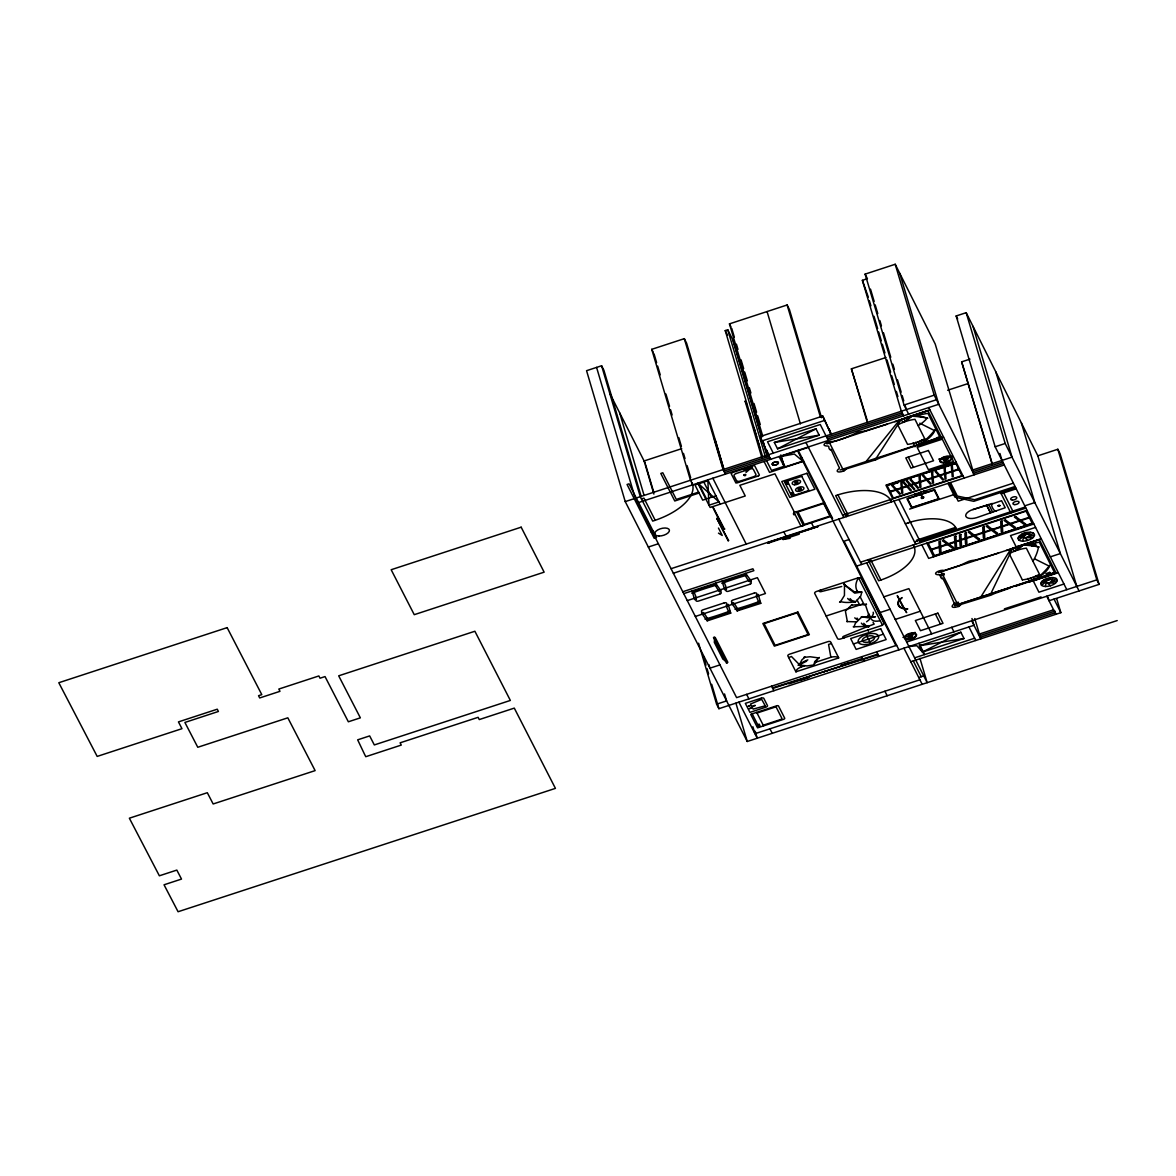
<?xml version="1.0" encoding="UTF-8"?>
<svg xmlns="http://www.w3.org/2000/svg" width="1176" height="1176" viewBox="0 0 1176 1176"><rect width="100%" height="100%" fill="white"/><g stroke="black" fill="none" stroke-linecap="round" stroke-linejoin="round"><path stroke-width="1.5" d="M991.427 504.151L1001.57 500.726L1005.201 507.738L976.947 517.558A9.526 4.498 -15.6 0 1 965.937 516.529A9.526 4.498 -15.6 0 1 972.905 509.502L992.25 503.446M840.311 602.127L844.442 595.423L844.5 583.943M855.099 602.259L860.714 596.159L861.817 592.043L854.952 592.292L843.648 584.149M853.967 626.808L855.437 623.162L862.17 616.562M868.77 626.94L868.814 626.323A16.199 7.659 -15.6 0 1 861.361 623.133M847.367 621.575L845.397 611.123L852.085 604.538M714.552 639.641L714.317 642.317L722.872 659.133L725.371 660.912M767.943 542.65L769.075 542.606M902.947 607.301L902.183 608.227L903.359 608.124M1019.372 535.962L1024.722 535.021A3.175 1.499 -15.6 0 0 1025.237 537.579A3.175 1.499 -15.6 0 0 1029.603 535.095L1030.205 532.258M1052.314 580.371L1052.932 577.563M904.594 637.26L902.977 637.363L911.003 636.216M798.46 664.881L806.971 665.925L813.939 664.94L814.747 661.559L819.29 657.428M1022.576 541.18L1023.635 537.035M1045.288 586.471L1046.346 582.34M776.204 461.83L776.395 461.8A2.969 1.411 -15.6 0 1 778.027 462.183L778.115 462.256A2.117 1 -15.6 0 1 778.306 462.506L778.189 463.432A2.117 1 -15.6 0 1 777.557 464.035M917.883 494.89L916.472 495.537L916.236 493.92M998.336 505.665L1000.041 505.474L998.189 505.592M942.726 570.904L943.314 570.345A5.601 2.646 -15.6 0 0 936.875 572.006A3.205 1.514 -15.6 0 0 936.331 574.388A7.321 3.454 -15.6 0 0 938.742 574.77A2.837 1.338 -15.6 0 1 940.462 575.843A12.48 5.895 -15.6 0 0 942.079 578.768A2.293 1.088 -15.6 0 1 942.564 577.96C946.915 585.913 950.502 594.791 953.927 602.582A2.837 1.338 -15.6 0 1 953.618 604.332A6.556 3.087 -15.6 0 0 952.119 606.331A3.263 1.544 -15.6 0 0 954.662 607.345M990.104 595.203L1012.565 548.398M758.241 594.468L760.754 603.347L737.19 610.903A1.97 0.926 -15.5 0 1 737.852 609.785L759.27 602.774A101.665 48.069 -15.6 0 1 756.3 595.188L757.035 594.747A3.763 1.779 -15.5 0 0 757.932 594.527M867.124 617.033L868.549 614.269L865.404 604.714L866.006 604.038M729.179 612.534A101.665 48.069 -15.6 0 1 726.254 605.023L726.695 604.626M899.919 601.303L898.567 601.054L899.361 600.216M813.939 664.94L818.305 657.869L819.334 657.796M980.358 597.717L1010.904 548.942M875.238 459.743L901.125 419.553M865.477 462.271L899.464 420.097M749.597 469.268L746.069 472.399L746.878 469.312L748.098 468.724M922.146 497.257C920.94 499.771 925.63 495.743 921.175 497.595C920.984 500.315 926.615 496.184 922.263 496.978M728.576 540.431C728.135 541.724 728.194 540.284 728.429 540.284M940.653 459.155L939.168 459.081M723.593 529.156L724.254 528.7L712.803 506.606M900.066 599.613L902.11 597.584L899.89 599.26M712.494 506.694L723.784 529.391M768.957 542.386L768.134 543.18L818.128 526.51L767.796 542.504L768.134 543.18M768.31 542.945L768.928 542.709M923.336 497.786L921.631 497.58M921.955 498.227L923.16 497.125M999.894 505.798L998.057 506.092L998.894 505.357M791.962 494.89A2.19 1.029 -15.6 0 0 792.257 495.008L793.065 494.787A2.602 1.235 -15.6 0 0 793.138 494.067M910.136 636.583L915.075 632.35L914.075 633.232M906.137 420.979L912.532 415.642M1017.563 549.824L1023.943 544.503M777.38 464.167L778.233 463.315A2.117 1 -15.6 0 0 778.35 462.594L778.012 462.197A3.146 1.499 -15.6 0 0 774.234 462.271A3.146 1.499 -15.6 0 0 772.309 464.461L773.058 465.005A2.117 1 -15.6 0 0 773.499 465.123L775.19 465.049A2.117 1 -15.6 0 0 775.793 464.917L776.733 464.535A2.117 1 -15.6 0 0 777.248 464.27L776.572 464.638A2.117 1 -15.6 0 1 775.984 464.843L774.984 465.093A2.117 1 -15.6 0 1 773.911 465.137M1018.857 540.063L1023.487 536.285M1041.583 585.369L1046.287 581.517M846.632 621.56L856.451 621.854M839.561 602.112L840.355 601.509A21.241 10.04 -15.6 0 0 855.158 601.642L854.364 602.244M853.232 626.808L868.814 626.323L868.035 626.926M787.332 482.439A3.234 1.529 -15.6 0 0 786.817 482.013L785.818 482.263A2.411 1.147 -15.6 0 0 785.7 482.689M1029.147 536.153L1033.469 533.184M1051.873 581.444L1056.18 578.489M924.645 492.421L925.409 492.435L924.542 491.215M751.317 581.12L745.569 573.344A1.97 0.926 -15.5 0 1 745.011 574.461M945.298 459.728L952.09 456.038M751.17 581.164A3.763 1.779 -15.5 0 0 750.406 581.473L749.406 581.606A101.724 48.113 -15.6 0 1 744.952 574.579L723.505 581.517A1.97 0.926 -15.5 0 1 722.064 581.091L724.725 589.808A3.763 1.779 -15.5 0 1 725.71 589.558L726.489 589.176A101.665 48.098 -15.5 0 0 723.549 581.576L723.343 581.267M777.542 448.806L815.997 428.843L819.187 435.179L777.542 448.806L774.352 442.47L815.997 428.843M922.513 652.063L960.836 632.218L964.011 638.509L922.513 652.063L919.353 645.786L960.836 632.218M728.503 540.298L716.757 518.307L728.047 540.578M737.19 610.903L731.56 603.156A3.763 1.779 -15.5 0 0 732.457 602.788L733.31 602.626A101.621 48.054 -15.5 0 1 737.822 609.712L737.955 610.05M792.036 492.729L791.316 492.95A2.411 1.147 -15.6 0 0 791.139 493.45M1018.107 538.064L1024.164 535.418M1040.833 583.37L1046.875 580.724M912.885 638.436L913.546 639.068L910.253 636.084M866.521 604.258L865.404 604.714A61.123 28.871 -15.6 0 0 851.806 605.17M867.815 626.47L843.927 636.172A1.69 0.794 -15.6 0 0 842.78 637.392A1.69 0.794 -15.6 0 0 844.662 637.612M787.479 484.086L786.876 484.277A2.19 1.044 -15.6 0 1 786.538 484.13M924.983 492.759L926.409 492.097M1010.111 588.029L997.601 592.469A18.772 8.864 -15.6 0 0 991.206 595.085L959.778 604.787L960.674 604.934A5.395 2.543 -15.6 0 1 954.706 607.286M869.329 625.897L874.018 624.177M796.02 671.908A7.497 3.543 -15.5 0 1 801.032 667.042L804.707 665.837M916.369 495.566L914.884 495.875L916.369 495.39M941.417 437.516L921.411 444.249A30.944 14.656 -15.6 0 1 914.458 446.336A42.321 20.036 -15.6 0 0 908.21 448.321L882.764 456.994A18.816 8.908 -15.6 0 0 876.34 459.625L844.838 469.356L845.779 469.489A5.615 2.661 -15.6 0 1 839.723 471.929A3.278 1.544 -15.6 0 1 837.194 470.9A6.571 3.116 -15.6 0 1 838.723 468.915A2.837 1.338 -15.6 0 0 838.973 467.137L830.962 449.217A2.308 1.088 -15.6 0 0 830.477 450.026A12.51 5.924 -15.6 0 1 828.86 447.1A2.837 1.352 -15.6 0 0 827.125 446.013A7.335 3.469 -15.6 0 1 824.743 445.601A3.219 1.529 -15.6 0 1 825.273 443.249A5.615 2.661 -15.6 0 1 831.711 441.573C837.209 441.441 849.395 436.252 857.113 432.577A10.172 4.822 -15.6 0 1 862.17 431.474A18.831 8.923 -15.6 0 0 869.035 429.74L887.072 424.198M1056.121 573.05L1036.159 579.753A30.855 14.582 -15.6 0 1 1029.22 581.841A42.218 19.933 -15.6 0 0 1023.002 583.81L1015.27 586.339M908.636 414.143L904.065 405.029L865.11 274.126L895.215 264.262L935.214 344.024L973.14 471.326M641.052 495.993L603.92 370.308L601.597 365.765L586.559 370.69L625.235 501.608L747.245 741.483L1117.2 620.56M692.782 484.806L690.474 480.249L651.739 349.331L684.314 338.659L686.622 343.216L724.357 470.635M762.768 436.222L729.458 323.87L787.126 304.981L789.434 309.538L821.568 417.745M903.609 415.79L901.33 411.233L862.375 280.329L867.403 278.683L865.11 274.126M762.489 456.229L725.239 330.574L727.753 329.75L733.265 340.687L761.21 434.914M1066.794 589.676L995.146 446.777L956.162 315.962L966.187 312.684L1037.835 455.818L1076.804 586.398M867.462 422.89L851.395 368.823L885.998 357.489M681.712 448.659L644.11 460.963L653.9 494.096M992.309 464.711L961.645 361.855L969.994 359.121M724.622 472.605L769.795 457.817L770.574 459.331L760.019 436.605L822.788 416.054L831.02 434.238L822.788 416.054M761.372 441.132L824.126 420.582M947.635 390.256L968.436 383.45M904.065 405.029L934.2 395.165L974.169 474.81M625.235 501.608L936.478 399.722M723.857 471.091L769.03 456.303L766.928 450.261M826.772 437.399L902.095 412.747M641.449 498.947L643.948 498.124L655.208 520.292L652.709 521.1L640.288 496.684L601.597 365.765M827.537 438.927L902.859 414.261M637.583 502.872L938.771 404.279L899.787 273.391M801.738 457.64L802.767 461.124L785.2 466.872L780.026 456.641L808.397 447.35M708.231 480.661L695.001 484.997L702.689 500.153L715.919 495.816M732.413 472.59L752.978 465.858A1.617 0.764 -15.6 0 1 754.83 466.005L759.299 474.839A1.617 0.764 -15.6 0 1 758.314 475.957M904.756 418.068L929.863 409.836M736.411 473.443L746.657 470.091M826.846 443.866L927.996 410.762L907.798 417.171A30.944 14.656 -15.6 0 0 900.992 419.567A42.38 20.08 -15.6 0 1 894.804 421.67M698.617 492.127L676.318 499.418L662.794 472.781L660.794 473.443L674.774 500.991L699.073 493.023M753.537 476.721L740.277 481.058A3.234 1.529 -15.6 0 1 736.573 480.764M758.123 476.03L737.572 482.763A1.617 0.764 -15.6 0 1 735.75 482.645M803.693 461.212L769.56 472.385L764.047 461.477M650.901 531.817L653.297 531.023L656.561 537.461L654.179 538.24L627.058 484.483L629.072 483.821L653.106 531.096M840.046 470.032L941.182 437.031M918.485 445.381L943.593 437.163M648.343 547.031L658.369 543.753M724.857 529.009L723.799 528.98M890.982 500.711A46.614 22.065 -15.6 0 0 837.915 494.861L835.666 495.596L846.294 516.646M796.505 511.78L824.582 502.593M995.146 446.777L1005.186 443.484L1079.068 590.925M794.52 513.368L793.344 513.75L793.859 514.765L795.02 514.382M956.147 462.183L885.91 485.159L892.79 498.8M886.895 485.218L921.808 474.281M951.355 464.417L944.622 466.607L948.488 465.343M887.101 485.629L955.706 463.182M891.584 484.659L898.302 482.454L894.436 483.718M955.912 463.609L920.999 474.545M889.894 491.186L890.423 492.244M958.499 468.739L959.028 469.797M890.438 491.318L958.22 469.136M890.702 491.847L958.484 469.665M671.055 568.699L831.461 516.22M971.89 470.268L1012.022 457.126L973.022 326.355M972.655 471.782L1002.746 461.933M842.633 515.206L962.997 475.824M973.405 473.296L1003.51 463.447M845.72 515.514L847.97 514.779L837.915 494.846M673.363 573.241L1004.275 464.961M924.189 492.038L924.939 491.788M915.898 495.272L916.648 495.037M925.174 492.244L923.983 491.392M1037.835 455.818L1057.841 449.261L1060.105 453.804L1099.09 584.384L1049.036 600.745L1048.037 597.364M799.239 534.154L782.863 539.505L790.14 538.285M909.636 509.09L953.692 494.67M1013.374 483.13L958.22 501.182L949.091 483.013M682.771 591.749L752.905 568.787L753.86 570.683L683.726 593.63M849.087 539.534L844.074 541.18L898.934 649.828M714.876 584.34L693.443 591.352A1.97 0.926 -15.5 0 1 692.002 590.925L694.678 599.642A3.763 1.779 -15.5 0 1 695.678 599.378L695.81 599.363M1015.064 486.496L974.61 499.726L957.308 496.051L950.531 482.542M905.358 523.761L910.371 522.129M1001.188 493.729L1016.226 488.819M687.269 600.613L757.403 577.666L765.444 593.527L695.339 616.459M719.653 594.145L698.559 601.039A2.117 1 -15.5 0 1 696.089 600.774L695.957 600.319M749.7 584.31L728.62 591.205A2.117 1 -15.5 0 1 726.136 590.94L726.004 590.484M724.107 602.92L703.028 609.815A2.117 1 -15.5 0 0 701.499 611.402M754.169 593.101L733.074 599.995A2.117 1 -15.5 0 0 731.545 601.568L731.84 601.965M914.502 541.915L956.088 528.303L955.632 527.392L916.545 540.181L917.001 541.092M1024.766 505.842L1034.792 502.564L995.807 371.851M920.088 541.401L1025.325 506.974M860.523 562.202L1025.898 508.105M868.608 560.879L870.872 560.144L880.898 580.018L878.648 580.768L868.035 559.747M856.657 566.112L1027.03 510.384M729.223 612.608L707.805 619.605A1.97 0.926 -15.5 0 0 707.144 620.722L707.173 620.766M726.974 604.699A3.425 1.617 -15.5 0 0 728.194 604.376L730.693 613.122L707.246 620.855L701.469 612.99A3.763 1.779 -15.5 0 0 702.41 612.622L702.131 612.255M1029.029 517.043L1029.544 518.087M931.127 549.06L931.657 550.103M931.848 549.133L1028.574 517.499M932.098 549.662L1028.838 518.013M858.171 577.828L816.6 591.425A2.646 1.25 -15.6 0 0 814.674 593.365L837.562 638.612A2.646 1.25 -15.6 0 0 840.634 638.935L882.176 625.353L884.014 623.427L861.17 578.195L858.524 577.739A46.026 21.756 -15.6 0 0 857.554 591.616M940.33 553.235L949.929 550.103L944.402 551.911M1032.116 523.217L982.798 539.843M934.45 555.66L1032.337 523.629M1026.325 525.804L1016.725 528.935L1022.238 527.127M934.655 556.072L983.959 539.461M1033.866 523.981L928.658 558.394L921.808 544.797M1035.571 527.392L1010.507 535.58L1016.196 546.913L1041.245 538.726M714.435 637.671L715.199 637.421L727.856 662.338L727.091 662.588M938.477 572.639L1039.378 539.637L1019.225 546.017A30.855 14.582 -15.6 0 0 1012.433 548.413A42.262 19.977 -15.6 0 1 1006.274 550.5M998.542 553.029L980.563 558.556A18.787 8.879 -15.6 0 1 973.699 560.276A10.158 4.792 -15.6 0 0 968.657 561.378L960.189 565.318L942.755 570.977M883.837 596.835L908.872 588.632L931.671 633.849M826.125 616.004L863.669 603.729M719.962 664.896L709.951 668.174L708.922 664.675M880.104 612.52L890.114 609.256M1050.33 556.851L1060.355 553.573L1021.371 422.934M996.043 511.163L995.087 511.207A47.158 22.3 -15.6 0 1 991.427 504.151M895.245 619.429L920.264 611.241M955 605.464L1055.842 572.477L955.044 605.552M1058.282 572.697L1033.248 580.885L1038.922 592.204L1063.957 584.016M853.394 643.978L883.411 634.158M815.556 662.279L830.873 657.281A7.497 3.543 -15.6 0 1 838.679 657.957L795.902 671.79L787.861 655.929A2.381 1.117 -15.5 0 1 789.596 654.179L827.875 641.655A2.381 1.117 -15.6 0 1 830.638 641.949L838.664 657.81M1004.436 608.874L1041.069 596.894M698.588 643.213L716.61 704.174L726.606 700.911L724.548 693.943M896.656 645.301L736.602 697.633L635.275 498.315M906.652 642.037L1096.826 579.856L1099.09 584.384M772.47 687.886L827.287 670.614M861.743 658.692L840.737 665.557L849.337 662.75M772.75 688.445L877.781 654.106M788.787 683.859L809.794 676.994L801.194 679.801M878.06 654.664L822.744 672.099M716.61 704.174L718.904 708.687L973.978 625.294L971.964 618.532M978.52 634.32L1053.578 609.785M979.285 635.834L1054.328 611.299M914.634 657.84L974.654 638.215M980.049 637.333L1055.092 612.799M910.783 661.735L1060.84 612.681L1056.695 598.746M757.021 713.038L774.514 707.305A1.588 0.75 -15.5 0 1 776.366 707.496L781.864 718.315A1.588 0.75 -15.5 0 1 780.702 719.491L763.209 725.21M918.75 677.538L923.748 675.906M919.897 679.801L754.948 733.721L752.89 726.753M806.633 661.206L798.151 665.278M972.964 509.62L986.796 505.327L990.633 513.001L986.605 505.21M696.03 599.319L696.427 599.01A101.651 48.098 -15.5 0 0 693.487 591.41L693.296 591.102M853.673 592.337L857.377 591.278L857.848 592.19M1027.956 536.962L1034.483 535.271M1050.668 582.267L1057.195 580.577M841.722 586.486L821.362 591.557A1.69 0.794 -15.6 0 1 819.466 591.322A1.69 0.794 -15.6 0 1 820.627 590.102M785.95 482.175L786.274 482.189A3.234 1.529 -15.6 0 1 786.803 482.616L787.258 483.454A2.279 1.073 -15.6 0 1 787.156 484.218M945.886 462.389L945.96 463.212M804.031 657.369L810.058 656.752L818.305 657.869M780.026 456.641L794.329 454.01L802.767 461.124M1042.112 581.253L1047.463 580.312A3.175 1.499 -15.6 0 1 1052.314 580.4A3.175 1.499 -15.6 0 1 1047.963 582.87A3.175 1.499 -15.6 0 1 1047.463 580.312M774.352 442.47L819.187 435.179M919.353 645.786L964.011 638.509M861.817 592.043L854.687 593.116L844.162 584.575M908.93 646.55L916.839 645.697L924.645 654.576L918.941 643.287M748.171 468.71L749.715 469.018A3.234 1.529 -15.6 0 1 753.375 469.4L755.889 474.34A3.234 1.529 -15.6 0 1 753.728 476.662M919.941 441.103L925.585 440.677A33.81 16.023 -15.6 0 0 934.773 430.71L919.764 423.184M1034.704 576.637L1040.334 576.211A33.722 15.935 -15.6 0 0 1049.492 566.273L1034.557 558.806M861.846 617.209L875.488 616.739L868.344 617.797L861.317 616.768M921.367 440.147L926.203 440.177M1036.13 575.681L1040.936 575.711M918.162 425.683A33.134 15.7 -15.6 0 0 927.129 418.186A33.81 16.023 -15.6 0 0 916.192 416.142L911.929 416.186A39.719 18.816 -15.6 0 0 903.638 422.184M1032.954 561.29A114.866 54.287 -15.6 0 0 1038.496 547.016A33.722 15.935 -15.6 0 0 1027.603 545.002L1023.355 545.032A39.616 18.713 -15.6 0 0 1015.064 551.015M939.021 459.155L946.254 459.507M1025.854 537.55L1032.675 537.932M1048.536 582.855L1055.401 583.237M904.77 608.918L907.813 608.918L904.594 608.565M1021.65 534.301L1025.737 534.565M1044.376 579.592L1048.463 579.871M868.814 626.323L866.197 625.838L863.728 623.295M773.676 465.137L772.911 464.976A2.822 1.338 -15.6 0 1 772.294 464.476L772.25 464.388A3.028 1.441 -15.6 0 1 776.072 461.859M804.34 656.972L805.119 657.163L801.973 659.751L799.239 665.072A14.568 6.88 -15.6 0 1 807.838 659.883M719.462 591.543L720.021 591.469A3.763 1.779 -15.5 0 1 721.109 590.999L715.508 583.178A1.97 0.926 -15.5 0 1 715.023 584.237A101.709 48.113 -15.6 0 0 719.359 591.44L719.624 591.734M1024.09 533.213L1026.722 534.316M1046.816 578.519L1049.374 579.636M718.462 533.125L722.226 535.462L718.462 528.053M854.732 617.87L857.965 620.237M1046.993 582.723L1050.565 585.721M1024.281 537.432L1027.853 540.431M831.432 643.537L828.565 644.433L830.873 657.281M799.371 664.587L791.463 656.517L788.684 657.56M1027.045 532.449L1028.647 534.316M1049.771 577.754L1051.373 579.621M750.95 582.326L751.199 582.664A2.117 1 -15.5 0 1 749.847 584.266M720.888 592.16L721.153 592.498A2.117 1 -15.5 0 1 719.785 594.086M799.812 665.175L801.032 667.042M787.347 482.425L787.788 483.292A2.279 1.073 -15.6 0 1 787.685 484.056M792.257 493.347L792.683 494.214M857.069 618.062L858.289 619.943M746.613 694.369L748.906 698.882M752.184 713.832L757.682 724.651L759.182 724.151L760.093 725.96L758.593 726.459L759.064 727.356M738.895 702.145L757.241 738.219L755.183 731.266M736.514 480.675L734.059 475.824A3.234 1.529 -15.6 0 1 736.22 473.502M735.691 482.572L731.237 473.781A1.617 0.764 -15.6 0 1 732.325 472.62M725.401 474.119L723.093 469.577L684.314 338.659M651.739 349.331L653.268 352.374M712.847 478.235L746.231 544.106M720.168 504.195L707.834 479.867L708.981 505.21L719.006 501.917L697.794 483.16L710.128 507.473L745.246 495.978L739.836 485.306L774.955 473.81L794.403 512.251M703.836 482.101L711.524 497.257M698.823 483.748L706.511 498.903M771.603 686.196L773.896 690.709M609.712 393.24L645.065 462.859M769.942 728.811L772.235 733.324M756.683 712.362L763.562 725.886M829.212 429.02L831.403 434.782M828.301 440.441L820.26 424.507L767.531 441.764L773.279 453.142M829.595 442.97L843.824 471.164M805.928 442.455L843.78 517.469M866.683 562.834L927.173 682.668L919.926 658.31M913.282 660.927L921.249 676.729M838.767 519.116L861.67 564.465M903.932 648.182L922.175 684.314M798.181 450.305L832.608 518.484M797.431 450.54L895.906 645.55M858.524 577.739L882.514 625.235M729.458 323.87L730.987 326.913M860.17 596.805L864.139 604.67M868.623 613.534L870.343 616.93M873.092 622.383L873.783 623.75M725.239 330.574L727.606 335.263M857.113 599.995L859.48 604.685M867.8 630.042L868.373 631.174M779.1 456.538L784.627 467.46L780.82 454.906M811.411 522.776L813.704 527.318M876.635 651.842L878.928 656.37M865.668 633.644L871.151 644.492M787.376 481.028L794.535 495.184M747.319 405.485L745.055 401.001L762.122 458.552M760.019 436.605L761.563 439.648M884.896 691.238L887.174 695.751M766.561 460.654L771.5 470.429L784.054 466.328L780.938 455.847M861.611 656.767L863.89 661.279M783.833 531.802L786.097 536.271M988.795 504.519L992.706 512.31M928.731 407.558L964.144 478.088M955.338 462.447L961.968 475.663L893.378 498.11L886.733 484.894M927.864 410.498L941.579 437.825M862.375 280.329L868.314 297.116M948.018 483.365L954.956 497.169L973.743 501.329L1015.638 487.628L1000.614 492.597L1010.86 513.03M918.236 441.779L918.97 443.249A28.562 13.539 -15.6 0 0 939.58 436.502L927.952 413.364A28.562 13.539 -15.6 0 0 916.192 416.142M903.903 418.641L905.314 421.449M915.795 442.294L917.589 445.895M901.345 419.479L902.859 422.507M913.135 442.911L915.046 446.718M925.438 490.745L922.94 491.568M908.313 457.082L913.458 467.313M924.953 492.318L923.483 493.244M923.763 491.465L924.409 492.759M921.175 492.156L918.677 492.965M920.499 492.524L922.66 497.595L919.5 492.862M916.913 493.538L914.413 494.361M916.016 493.993L915.457 494.185M915.237 494.258L915.883 495.552M851.395 368.823L867.05 419.92M971.699 620.766L980.799 638.847L974.772 618.561M934.817 556.38L928.173 543.209L1026.089 511.178L1032.704 524.364M926.806 543.165L933.656 556.763M941.212 571.742L958.763 606.595M968.965 626.926L975.801 640.479M898.934 499.418L920.646 542.533M893.922 501.064L915.634 544.179M890.276 499.609L891.423 501.887M913.135 545.002L914.281 547.266M951.678 627.308L953.957 631.835M935.361 613.975L940.491 624.147M956.162 315.962L957.676 319.005M961.645 361.855L991.838 462.359M1039.246 539.372L1056.283 573.359M1003.687 492.92L1013.374 512.207M1054.049 599.113L1060.84 612.681M1046.772 596.217L1055.842 614.313L1054.843 610.932M1032.998 577.298L1033.733 578.768A28.489 13.465 -15.6 0 0 1054.284 572.05L1039.334 542.224A28.489 13.465 -15.6 0 0 1027.603 545.002M1015.344 547.501L1016.74 550.28M1030.558 577.828L1032.352 581.4M1012.801 548.325L1014.3 551.338M1027.912 578.445L1029.808 582.223M850.057 598.599L852.541 601.156L855.158 601.642A16.214 7.659 -15.6 0 1 847.69 598.437M707.923 619.884L707.805 619.605A101.606 48.04 -15.5 0 0 703.322 612.52M793.212 494.038L792.786 493.185A2.822 1.338 -15.6 0 0 792.08 492.7M1057.841 449.261L1096.826 579.856M966.187 312.684L1005.186 443.484M999.909 453.436L1001.996 460.419M895.215 264.262L934.2 395.165M870.519 289.164L874.15 301.379M875.194 304.863L877.781 313.595M879.868 320.578L881.427 325.811M883.499 332.793L890.761 357.225M892.849 364.207L894.407 369.44M897.523 379.921L901.154 392.137M902.198 395.621L903.756 400.854M905.314 406.087L906.343 409.586M869.343 300.6L870.902 305.834M874.018 316.315L877.649 328.53M878.692 332.014L881.294 340.746M882.323 344.23L884.925 352.962M886.998 359.944L890.629 372.16M891.673 375.644L894.274 384.376M896.347 391.358L897.905 396.591M829.742 430.769L830.77 434.253M787.126 304.981L820.495 417.318M767.075 311.552L800.415 423.904M731.751 328.442L734.338 337.159M736.411 344.142L737.969 349.375M741.071 359.856L743.658 368.573M744.702 372.072L747.289 380.789M749.347 387.771L750.905 393.019M754.007 403.486L756.594 412.217M757.638 415.701L760.225 424.433M763.283 441.897L767.413 455.862M732.692 339.541L761.666 437.266M763.224 442.514L767.355 456.464M727.753 329.75L765.517 457.155M749.391 412.453L750.95 417.686M754.051 428.152L756.624 436.869M757.667 440.353L760.255 449.085M715.14 439.912L723.916 469.562M714.185 438.016L723.475 469.4M654.047 353.888L656.62 362.62M657.663 366.118L660.236 374.835M665.925 394.034L669.541 406.249M670.57 409.748L672.113 414.981M678.831 437.678L681.418 446.395M683.476 453.377L685.035 458.625M687.093 465.593L690.709 477.824M735.926 703.189L747.245 741.483M703.454 656.443L706.026 665.146M707.055 668.63L708.599 673.863M711.7 684.3L718.904 708.687M645.58 464.594L653.827 492.494M619.693 412.894L643.933 494.905M596.585 367.397L634.761 496.581M726.724 603.641L726.606 603.259A2.117 1 -15.5 0 0 724.254 602.876M756.771 593.821L756.653 593.424A2.117 1 -15.5 0 0 754.301 593.057M760.754 603.347L760.71 603.2A1.97 0.926 -15.5 0 0 759.358 602.774M730.708 613.166L730.663 613.034A1.97 0.926 -15.5 0 0 729.414 612.593M873.195 612.211L873.415 613.578A25.593 12.098 -15.6 0 1 866.536 621.81M945.739 459.213L946.107 463.226M903.712 608.845A18.61 8.791 -15.6 0 1 899.14 599.775M902.257 607.992A18.081 8.541 -15.6 0 1 898.817 601.201M691.782 482.483A51.847 24.564 -15.5 0 1 655.208 520.277M907.843 522.894A41.41 19.58 -15.6 0 1 955.632 527.407M913.84 546.09A46.584 22.021 -15.6 0 1 880.898 580.018M792.565 494.258A2.264 1.073 -15.6 0 1 792.58 494.993M791.551 492.862A2.822 1.338 -15.6 0 1 792.212 493.361M1022.899 545.032A95.682 45.188 -15.6 0 1 1039.187 547.016M1049.712 565.347A95.726 45.247 -15.6 0 1 1039.143 576.46M1024.752 535.021A3.175 1.499 -15.6 0 1 1029.603 535.095M691.826 593.248A153.512 72.53 -15.5 0 1 716.596 585.089M721.873 583.428A153.527 72.544 -15.5 0 1 746.642 575.255M729.796 611.108A153.806 72.824 -15.5 0 1 704.983 619.164M759.843 601.289A153.821 72.824 -15.5 0 1 735.029 609.33M880.221 620.693A8.335 3.94 -15.6 0 1 871.504 619.223M911.473 416.172A95.918 45.423 -15.6 0 1 927.82 418.186M934.979 429.769A95.991 45.496 -15.6 0 1 924.395 440.926M749.832 705.879L748.303 706.291L749.832 705.879M757.373 725.68L758.902 725.357L757.418 725.563M765.238 705.806L753.184 709.099L750.45 704.071L761.666 699.338L765.238 705.806M750.994 708.173L749.465 708.569L750.994 708.173M753.125 705.909L755.168 705.482L753.125 705.909M744.246 469.797L746.29 469.533L744.246 469.797M743.717 475.148C745.775 477.456 747.216 472.443 743.717 475.148M750.361 467.798L752.405 467.534L750.361 467.798M902.404 605.787L906.652 612.667L897.259 595.6L902.404 605.787M892.79 485.262L891.878 485.644L899.537 494.185L900.434 493.802L892.79 485.262M903.668 481.704L902.756 482.087L910.415 490.627L911.327 490.23L903.668 481.704M907.152 480.558L906.24 480.94L913.899 489.481L914.81 489.098L907.152 480.558M910.944 479.323L910.048 479.705L917.692 488.246L918.603 487.849L910.944 479.323M923.454 475.222L922.557 475.604L930.201 484.145L931.113 483.762L923.454 475.222M936.052 471.106L935.14 471.488L942.784 480.029L943.696 479.646L936.052 471.106M943.637 540.093L942.343 540.637L952.487 548.222L953.78 547.693L943.637 540.093M969.553 531.611L968.274 532.155L978.417 539.755L979.696 539.211L969.553 531.611M987.517 525.745L986.223 526.275L996.366 533.875L997.66 533.331L987.517 525.745M1005.377 519.895L1004.083 520.439L1014.227 528.039L1015.505 527.495L1005.377 519.895M1015.638 516.543L1014.359 517.072L1024.502 524.672L1025.781 524.143L1015.638 516.543M521.159 527.186L391.167 569.728L414.246 614.68L544.135 572.168L521.159 527.186M227.144 627.631L58.8 682.727L97.182 756.418L181.971 728.679L178.443 721.902L217.251 709.202L218.413 711.465L184.897 722.446L197.774 747.274L287.826 717.816L315.124 770.618L213.165 803.972L207.314 792.712L129.36 818.202L159.363 875.797L176.826 870.093L181.516 879.075L164.037 884.793L178.076 911.738L555.425 788.376L514.294 708.114L479.279 719.565L478.118 717.316L400.105 742.82L401.266 745.084L365.78 756.697L364.619 754.433L357.666 739.836L369.661 735.911L374.321 744.937L510.355 700.44L474.884 631.247L338.688 675.818L360.356 717.845L348.346 721.785L325.032 676.582L320.034 678.214L318.858 675.95L278.815 689.062L279.976 691.326L259.705 697.956L258.544 695.692L261.792 694.634L227.144 627.631M806.854 473.311L781.775 481.528L789.816 497.433L814.894 489.231L806.854 473.311M801.767 476.324L784.583 481.94L791.742 496.096L808.912 490.48L801.767 476.324M786.274 482.513L785.436 482.777L786.185 484.247L787.009 483.983L786.274 482.513M942.299 439.177L917.207 447.395L928.408 469.68L953.486 461.477L942.299 439.177M791.713 493.259L790.875 493.538L791.61 494.993L792.448 494.728L791.713 493.259M928.393 450.511L905.814 457.905L910.959 468.136L933.538 460.742L928.393 450.511M796.402 511.604L794.006 512.383L801.091 526.363L803.473 525.584L796.402 511.604M823.656 503.534L797.975 511.928L804.31 524.467L829.991 516.058L823.656 503.534M934.582 489.745L906.99 498.771L911.562 507.856L939.139 498.83L934.582 489.745M934.185 490.142L907.607 498.83L911.959 507.459L938.522 498.771L934.185 490.142M714.244 637.289L713.479 637.539L726.518 663.176L727.268 662.926L714.244 637.289M797.901 612.049L762.857 623.5L774.337 646.124L809.367 634.658L797.901 612.049M797.137 612.828L764.091 623.633L775.102 645.345L808.132 634.54L797.137 612.828M943.711 573.55L939.889 574.799L940.521 576.049L944.343 574.799L943.711 573.55M1035.306 543.591L1031.499 544.841L1032.116 546.09L1035.938 544.841L1035.306 543.591M958.19 602.318L954.368 603.553L955 604.802L958.822 603.567L958.19 602.318M1049.742 572.374L1045.934 573.623L1046.552 574.873L1050.374 573.623L1049.742 572.374M880.677 628.734L850.66 638.553L856.143 649.402L886.16 639.582L880.677 628.734M937.875 613.152L915.354 620.516L920.485 630.689L943.005 623.324L937.875 613.152M761.357 698.118L745.349 703.351L749.935 712.377L765.943 707.144A2.117 1 -15.5 0 0 767.472 705.585L763.812 698.368A2.117 1 -15.5 0 0 761.357 698.118M776.674 705.82L750.685 714.317L757.565 727.841L783.539 719.345A1.588 0.75 -15.5 0 0 784.701 718.183L778.512 706.012A1.588 0.75 -15.5 0 0 776.674 705.82M1002.084 521.027L1000.702 521.394L1001.335 532.199L1002.716 531.831L1002.084 521.027M984.121 526.907L982.739 527.274L983.386 538.079L984.768 537.711L984.121 526.907M966.275 532.743L964.879 533.11L965.525 543.915L966.907 543.547L966.275 532.743M960.851 534.521L959.469 534.874L960.116 545.679L961.498 545.326L960.851 534.521M955.882 536.138L954.486 536.506L955.132 547.31L956.529 546.943L955.882 536.138M940.344 541.225L938.962 541.592L939.609 552.397L940.991 552.029L940.344 541.225M952.325 465.931L951.34 466.137L952.251 476.78L953.236 476.574L952.325 465.931M945.122 468.283L944.137 468.489L945.048 479.132L946.033 478.926L945.122 468.283M932.612 472.385L931.627 472.59L932.539 483.233L933.523 483.027L932.612 472.385M920.029 476.5L919.029 476.706L919.955 487.349L920.94 487.143L920.029 476.5M901.86 482.454L900.875 482.66L901.786 493.288L902.771 493.082L901.86 482.454M1022.37 579.915L1009.228 553.749A23.74 11.216 -15.6 0 1 1026.354 548.148L1039.496 574.314A23.74 11.216 -15.6 0 1 1022.37 579.915M924.748 438.78L914.957 419.303A23.799 11.275 -15.6 0 0 897.788 424.933L907.578 444.396A23.799 11.275 -15.6 0 0 924.748 438.78M1012.448 500.065A3.175 1.499 -15.6 0 0 1016.799 497.595A3.175 1.499 -15.6 0 0 1011.948 497.507A3.175 1.499 -15.6 0 0 1012.448 500.065M1014.726 504.607A3.175 1.499 -15.6 0 0 1019.077 502.137A3.175 1.499 -15.6 0 0 1014.227 502.049A3.175 1.499 -15.6 0 0 1014.726 504.607M908.151 639.2A5.498 2.587 -15.6 0 0 915.781 634.952A5.498 2.587 -15.6 0 0 907.446 634.731A5.498 2.587 -15.6 0 0 908.151 639.2M909.489 637.524A2.323 1.103 -15.6 0 0 912.723 635.731A2.323 1.103 -15.6 0 0 909.195 635.628A2.323 1.103 -15.6 0 0 909.489 637.524M907.798 639.641A6.336 2.999 -15.6 0 0 916.604 634.746A6.336 2.999 -15.6 0 0 906.99 634.496A6.336 2.999 -15.6 0 0 907.798 639.641M943.608 462.403A5.513 2.602 -15.6 0 0 951.09 458.052A5.513 2.602 -15.6 0 0 942.608 457.993A5.513 2.602 -15.6 0 0 943.608 462.403M944.857 460.713A2.337 1.103 -15.6 0 0 948.018 458.875A2.337 1.103 -15.6 0 0 944.431 458.846A2.337 1.103 -15.6 0 0 944.857 460.713M943.284 462.844A6.35 3.013 -15.6 0 0 951.913 457.831A6.35 3.013 -15.6 0 0 942.108 457.758A6.35 3.013 -15.6 0 0 943.284 462.844M659.001 536.021A7.585 3.587 -15.5 0 0 669.409 530.111A7.585 3.587 -15.5 0 0 657.796 529.906A7.585 3.587 -15.5 0 0 659.001 536.021M797.96 491.421A4.366 2.073 -15.6 0 0 803.958 488.011A4.366 2.073 -15.6 0 0 797.269 487.908A4.366 2.073 -15.6 0 0 797.96 491.421M794.594 484.777A4.366 2.073 -15.6 0 0 800.591 481.366A4.366 2.073 -15.6 0 0 793.903 481.249A4.366 2.073 -15.6 0 0 794.594 484.777M795.682 483.351A1.676 0.794 -15.6 0 0 797.99 482.042A1.676 0.794 -15.6 0 0 795.417 481.998A1.676 0.794 -15.6 0 0 795.682 483.351M799.048 489.995A1.676 0.794 -15.6 0 0 801.341 488.687A1.676 0.794 -15.6 0 0 798.783 488.643A1.676 0.794 -15.6 0 0 799.048 489.995M1045.567 586.486A8.453 3.998 -15.6 0 0 1057.18 579.886A8.453 3.998 -15.6 0 0 1044.259 579.665A8.453 3.998 -15.6 0 0 1045.567 586.486M1022.841 541.18A8.467 3.998 -15.6 0 0 1034.468 534.595A8.467 3.998 -15.6 0 0 1021.532 534.36A8.467 3.998 -15.6 0 0 1022.841 541.18M864.125 644.639A10.569 4.983 -15.6 0 0 878.619 636.407A10.569 4.983 -15.6 0 0 862.464 636.143A10.569 4.983 -15.6 0 0 864.125 644.639M865.845 642.419A6.336 2.999 -15.6 0 0 874.532 637.48A6.336 2.999 -15.6 0 0 864.845 637.318A6.336 2.999 -15.6 0 0 865.845 642.419"/></g></svg>
